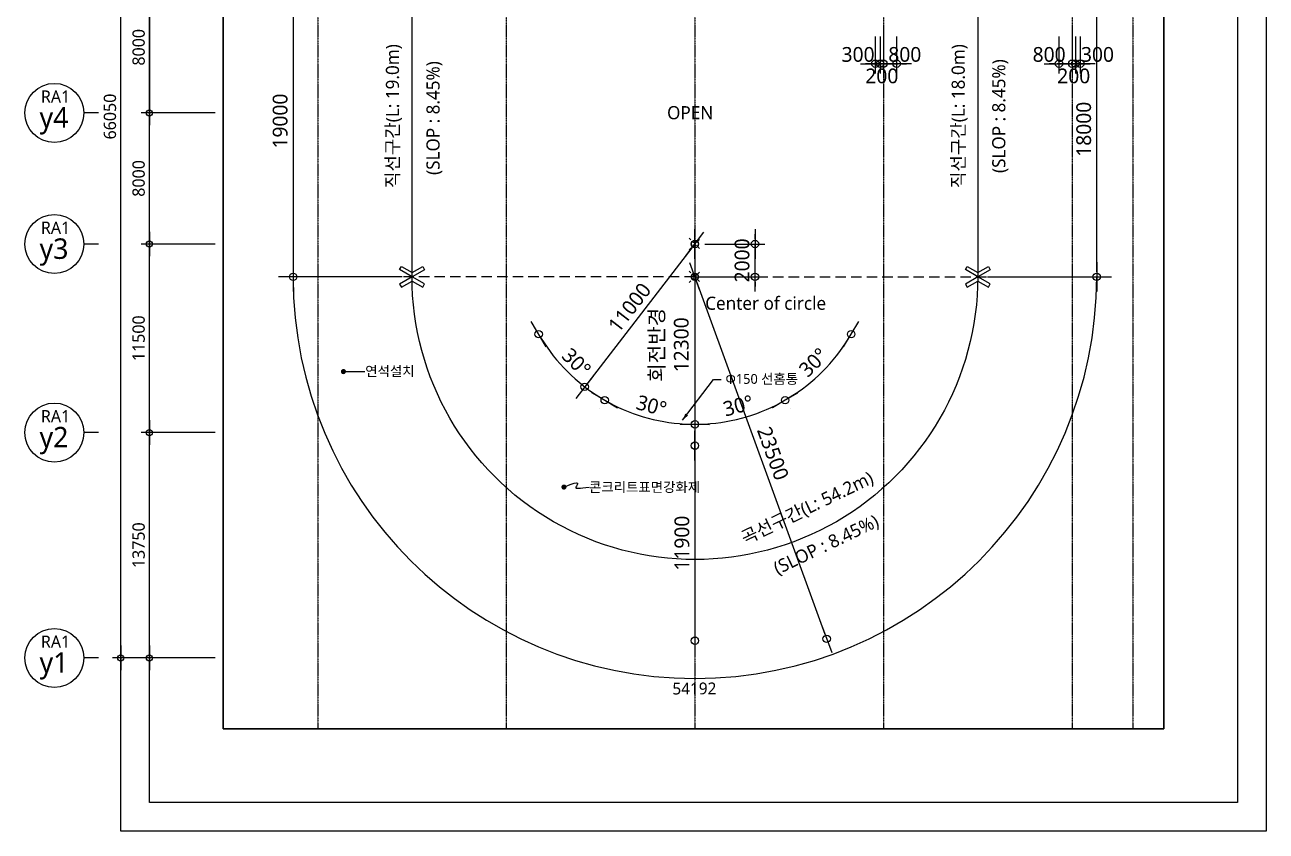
# Model space of a CAD drawing. Header units: millimetres. Extents: x 367092 to 767578, y 396038 to 811791.
# Drawn here: x 379108 to 454805, y 565247 to 614437 of the extents above; entities that cross this region are included whole.
import ezdxf
from ezdxf.enums import TextEntityAlignment as Align

# ---------------------------------------------------------------- set-up
doc = ezdxf.new("R2010")
doc.units = ezdxf.units.MM
doc.header["$LTSCALE"] = 100
doc.header["$MEASUREMENT"] = 0
doc.header["$PDSIZE"] = -10
for name, pattern in [('CENTER', [2, 1.25, -0.25, 0.25, -0.25]), ('HID', [2.5, 1.5, -1]), ('HIDDEN', [9.525, 6.35, -3.175])]:
    doc.linetypes.add(name, pattern=pattern)
doc.layers.get('0').update_dxf_attribs({"linetype": 'CONTINUOUS'})
doc.layers.get('Defpoints').update_dxf_attribs({"color": 171, "linetype": 'CONTINUOUS'})
for name, color, linetype in [('CEN(ST)', 1, 'CENTER'), ('LED', 7, 'CONTINUOUS'), ('NDIM', 7, 'CONTINUOUS'), ('SYM', 7, 'CONTINUOUS'), ('SYM(AXIS)', 7, 'CONTINUOUS'), ('SYM(STAIR)', 251, 'CONTINUOUS'), ('TEXT(AXIS)', 2, 'CONTINUOUS'), ('TEXT(MIN)', 7, 'CONTINUOUS'), ('TEXT(실명)', 3, 'CONTINUOUS'), ('TEXT-기입', 6, 'CONTINUOUS')]:
    doc.layers.add(name, color=color, linetype=linetype)
doc.styles.add('CGS', font='cgse', dxfattribs={"bigfont": 'cgs'})
doc.styles.add('나눔바른고딕', font='NanumBarunGothic.ttf')
doc.dimstyles.new('NDIM 1200', dxfattribs={"dimscale": 500, "dimtxt": 3, "dimasz": 1, "dimexe": 2, "dimexo": 2, "dimgap": 1, "dimtad": 1, "dimdec": 0, "dimdsep": 46, "dimtxsty": 'CGS', "dimblk": 'DOT0', "dimcen": 1, "dimdle": 8, "dimclrd": 2, "dimclre": 2, "dimclrt": 2, "dimadec": 0, "dimazin": 0, "dimtfac": 1, "dimtdec": 0, "dimtix": 1, "dimtmove": 2, "dimatfit": 3, "dimldrblk": 'DOT0', "dimfxl": 1, "dimtolj": 1, "dimtzin": 0, "dimlwd": -1, "dimlwe": -1, "dimarcsym": 0})

# ---------------------------------------------------------------- blocks, each defined once
blk = doc.blocks.new('DOT0')
blk.add_line((-3, 0), (3, 0))
at = {"color": 6}
blk.add_circle((0, 0), 0.75, dxfattribs=at)
blk = doc.blocks.new('*D142')
at = {"layer": 'Defpoints', "color": 0, "ltscale": 0.4, "transparency": 16777216}
for p in [(419969, 601066), (419969, 588766), (419969, 588766)]:
    blk.add_point(p, dxfattribs=at)
at = {"layer": 'NDIM', "ltscale": 0.4, "transparency": 16777216}
blk.add_line((419969, 600766), (419969, 589066), dxfattribs=at)
at = {"layer": 'NDIM', "ltscale": 0.4, "transparency": 16777216, "xscale": 300, "yscale": 300, "zscale": 300}
for p, rotation in [((419969, 601066), 89.99844674379995), ((419969, 588766), 269.9984467437999)]:
    blk.add_blockref('DOT0', p, dxfattribs=dict(at, rotation=rotation))
at = {"layer": 'NDIM', "ltscale": 0.4, "transparency": 16777216, "insert": (418392, 594916), "char_height": 900, "attachment_point": 5, "rotation": 89.99845, "style": '나눔바른고딕'}
blk.add_mtext('\\A1;회전반경\\P12300', dxfattribs=at)
blk = doc.blocks.new('*D467')
at = {"layer": 'Defpoints', "color": 0, "ltscale": 0.4, "transparency": 16777216}
for p in [(43287032, 1667740), (43282532, 1659740), (43287032, 1659740)]:
    blk.add_point(p, dxfattribs=at)
at = {"layer": 'NDIM', "ltscale": 0.4, "transparency": 16777216}
for p, q in [((43286532, 1667740), (43282032, 1667740)), ((43282532, 1667490), (43282532, 1659990)), ((43286532, 1659740), (43282032, 1659740))]:
    blk.add_line(p, q, dxfattribs=at)
at = {"layer": 'NDIM', "ltscale": 0.4, "transparency": 16777216, "xscale": 250, "yscale": 250, "zscale": 250}
for p, rotation in [((43282532, 1667740), 90), ((43282532, 1659740), 270)]:
    blk.add_blockref('DOT0', p, dxfattribs=dict(at, rotation=rotation))
at = {"layer": 'NDIM', "ltscale": 0.4, "transparency": 16777216, "insert": (43281874, 1663740), "char_height": 750, "attachment_point": 5, "rotation": 90, "style": '나눔바른고딕'}
blk.add_mtext('\\A1;8000', dxfattribs=at)
blk = doc.blocks.new('*D468')
at = {"layer": 'Defpoints', "color": 0, "ltscale": 0.4, "transparency": 16777216}
for p in [(43282532, 1659740), (43287032, 1659740), (43287032, 1651740)]:
    blk.add_point(p, dxfattribs=at)
at = {"layer": 'NDIM', "ltscale": 0.4, "transparency": 16777216}
for p, q in [((43286532, 1659740), (43282032, 1659740)), ((43282532, 1651990), (43282532, 1659490)), ((43286532, 1651740), (43282032, 1651740))]:
    blk.add_line(p, q, dxfattribs=at)
at = {"layer": 'NDIM', "ltscale": 0.4, "transparency": 16777216, "xscale": 250, "yscale": 250, "zscale": 250}
for p, rotation in [((43282532, 1659740), 90), ((43282532, 1651740), 270)]:
    blk.add_blockref('DOT0', p, dxfattribs=dict(at, rotation=rotation))
at = {"layer": 'NDIM', "ltscale": 0.4, "transparency": 16777216, "insert": (43281874, 1655740), "char_height": 750, "attachment_point": 5, "rotation": 90, "style": '나눔바른고딕'}
blk.add_mtext('\\A1;8000', dxfattribs=at)
blk = doc.blocks.new('*D469')
at = {"layer": 'Defpoints', "color": 0, "ltscale": 0.4, "transparency": 16777216}
for p in [(43282532, 1651740), (43287032, 1651740), (43287032, 1640240)]:
    blk.add_point(p, dxfattribs=at)
at = {"layer": 'NDIM', "ltscale": 0.4, "transparency": 16777216}
for p, q in [((43286532, 1651740), (43282032, 1651740)), ((43282532, 1640490), (43282532, 1651490)), ((43286532, 1640240), (43282032, 1640240))]:
    blk.add_line(p, q, dxfattribs=at)
at = {"layer": 'NDIM', "ltscale": 0.4, "transparency": 16777216, "xscale": 250, "yscale": 250, "zscale": 250}
for p, rotation in [((43282532, 1651740), 90), ((43282532, 1640240), 270)]:
    blk.add_blockref('DOT0', p, dxfattribs=dict(at, rotation=rotation))
at = {"layer": 'NDIM', "ltscale": 0.4, "transparency": 16777216, "insert": (43281874, 1645990), "char_height": 750, "attachment_point": 5, "rotation": 90, "style": '나눔바른고딕'}
blk.add_mtext('\\A1;11500', dxfattribs=at)
blk = doc.blocks.new('A$C2F20087E')
at = {"layer": 'SYM(AXIS)'}
blk.add_line((600, 0), (600, 300), dxfattribs=at)
blk.add_circle((600, 900), 600, dxfattribs=at)
blk = doc.blocks.new('*D470')
at = {"layer": 'Defpoints', "color": 0, "ltscale": 0.4, "transparency": 16777216}
for p in [(43282532, 1640240), (43287032, 1640240), (43287032, 1626490)]:
    blk.add_point(p, dxfattribs=at)
at = {"layer": 'NDIM', "ltscale": 0.4, "transparency": 16777216}
for p, q in [((43286532, 1640240), (43282032, 1640240)), ((43282532, 1626740), (43282532, 1639990)), ((43286532, 1626490), (43282032, 1626490))]:
    blk.add_line(p, q, dxfattribs=at)
at = {"layer": 'NDIM', "ltscale": 0.4, "transparency": 16777216, "xscale": 250, "yscale": 250, "zscale": 250}
for p, rotation in [((43282532, 1640240), 90), ((43282532, 1626490), 270)]:
    blk.add_blockref('DOT0', p, dxfattribs=dict(at, rotation=rotation))
at = {"layer": 'NDIM', "ltscale": 0.4, "transparency": 16777216, "insert": (43281874, 1633365), "char_height": 750, "attachment_point": 5, "rotation": 90, "style": '나눔바른고딕'}
blk.add_mtext('\\A1;13750', dxfattribs=at)
blk = doc.blocks.new('*D471')
at = {"layer": 'Defpoints', "color": 0, "ltscale": 0.4, "transparency": 16777216}
for p in [(43280782, 1692540), (43287032, 1692540), (43287032, 1626490)]:
    blk.add_point(p, dxfattribs=at)
at = {"layer": 'NDIM', "ltscale": 0.4, "transparency": 16777216}
for p, q in [((43286532, 1692540), (43280282, 1692540)), ((43280782, 1626740), (43280782, 1692290)), ((43286532, 1626490), (43280282, 1626490))]:
    blk.add_line(p, q, dxfattribs=at)
at = {"layer": 'NDIM', "ltscale": 0.4, "transparency": 16777216, "xscale": 250, "yscale": 250, "zscale": 250}
for p, rotation in [((43280782, 1692540), 90), ((43280782, 1626490), 270)]:
    blk.add_blockref('DOT0', p, dxfattribs=dict(at, rotation=rotation))
at = {"layer": 'NDIM', "ltscale": 0.4, "transparency": 16777216, "insert": (43280124, 1659515), "char_height": 750, "attachment_point": 5, "rotation": 90, "style": '나눔바른고딕'}
blk.add_mtext('\\A1;66050', dxfattribs=at)
blk = doc.blocks.new('*D78')
at = {"layer": 'Defpoints', "color": 0, "ltscale": 0.4, "transparency": 16777216}
for p in [(419969, 588766), (419969, 576866), (419969, 576866)]:
    blk.add_point(p, dxfattribs=at)
at = {"layer": 'NDIM', "ltscale": 0.4, "transparency": 16777216}
blk.add_line((419969, 588466), (419969, 577166), dxfattribs=at)
at = {"layer": 'NDIM', "ltscale": 0.4, "transparency": 16777216, "xscale": 300, "yscale": 300, "zscale": 300}
for p, rotation in [((419969, 588766), 89.99984902634523), ((419969, 576866), 269.9998490263452)]:
    blk.add_blockref('DOT0', p, dxfattribs=dict(at, rotation=rotation))
at = {"layer": 'NDIM', "ltscale": 0.4, "transparency": 16777216, "insert": (419179, 582816), "char_height": 900, "attachment_point": 5, "rotation": 89.99985, "style": '나눔바른고딕'}
blk.add_mtext('\\A1;11900', dxfattribs=at)
blk = doc.blocks.new('*D79')
at = {"layer": 'Defpoints', "color": 0, "ltscale": 0.4, "transparency": 16777216}
for p in [(402719, 618066), (395469, 599066), (402719, 599066)]:
    blk.add_point(p, dxfattribs=at)
at = {"layer": 'NDIM', "ltscale": 0.4, "transparency": 16777216}
for p, q in [((402119, 618066), (394869, 618066)), ((395469, 617766), (395469, 599366)), ((402119, 599066), (394869, 599066))]:
    blk.add_line(p, q, dxfattribs=at)
at = {"layer": 'NDIM', "ltscale": 0.4, "transparency": 16777216, "xscale": 300, "yscale": 300, "zscale": 300}
for p, rotation in [((395469, 618066), 90), ((395469, 599066), 270)]:
    blk.add_blockref('DOT0', p, dxfattribs=dict(at, rotation=rotation))
at = {"layer": 'NDIM', "ltscale": 0.4, "transparency": 16777216, "insert": (394680, 608566), "char_height": 900, "attachment_point": 5, "rotation": 90, "style": '나눔바른고딕'}
blk.add_mtext('\\A1;19000', dxfattribs=at)
blk = doc.blocks.new('*D80')
at = {"layer": 'Defpoints', "color": 0, "ltscale": 0.4, "transparency": 16777216}
for p in [(437219, 617066), (444469, 617066), (437219, 599066)]:
    blk.add_point(p, dxfattribs=at)
at = {"layer": 'NDIM', "ltscale": 0.4, "transparency": 16777216}
for p, q in [((437819, 617066), (445069, 617066)), ((444469, 599366), (444469, 616766)), ((437819, 599066), (445069, 599066))]:
    blk.add_line(p, q, dxfattribs=at)
at = {"layer": 'NDIM', "ltscale": 0.4, "transparency": 16777216, "xscale": 300, "yscale": 300, "zscale": 300}
for p, rotation in [((444469, 617066), 90), ((444469, 599066), 270)]:
    blk.add_blockref('DOT0', p, dxfattribs=dict(at, rotation=rotation))
at = {"layer": 'NDIM', "ltscale": 0.4, "transparency": 16777216, "insert": (443681, 608066), "char_height": 900, "attachment_point": 5, "rotation": 90, "style": '나눔바른고딕'}
blk.add_mtext('\\A1;18000', dxfattribs=at)
blk = doc.blocks.new('*D85')
at = {"layer": 'Defpoints', "color": 0, "ltscale": 0.4, "transparency": 16777216}
for p in [(430969, 614316), (431269, 614316), (431269, 612066)]:
    blk.add_point(p, dxfattribs=at)
at = {"layer": 'NDIM', "ltscale": 0.4, "transparency": 16777216}
for p, q in [((430969, 613716), (430969, 611466)), ((431269, 613716), (431269, 611466)), ((430669, 612066), (430369, 612066)), ((430969, 612066), (431269, 612066)), ((431569, 612066), (431869, 612066))]:
    blk.add_line(p, q, dxfattribs=at)
at = {"layer": 'NDIM', "ltscale": 0.4, "transparency": 16777216, "xscale": 300, "yscale": 300, "zscale": 300}
blk.add_blockref('DOT0', (430969, 612066), dxfattribs=at)
at = {"layer": 'NDIM', "ltscale": 0.4, "transparency": 16777216, "xscale": 300, "yscale": 300, "zscale": 300, "rotation": 180}
blk.add_blockref('DOT0', (431269, 612066), dxfattribs=at)
at = {"layer": 'NDIM', "ltscale": 0.4, "transparency": 16777216, "insert": (429919, 612626), "char_height": 900, "attachment_point": 5, "style": '나눔바른고딕'}
blk.add_mtext('\\A1;300', dxfattribs=at)
blk = doc.blocks.new('*D86')
at = {"layer": 'Defpoints', "color": 0, "ltscale": 0.4, "transparency": 16777216}
for p in [(431269, 614316), (431469, 614316), (431469, 612066)]:
    blk.add_point(p, dxfattribs=at)
at = {"layer": 'NDIM', "ltscale": 0.4, "transparency": 16777216}
for p, q in [((431269, 613716), (431269, 611466)), ((431469, 613716), (431469, 611466)), ((430969, 612066), (430669, 612066)), ((431269, 612066), (431469, 612066)), ((431769, 612066), (432069, 612066))]:
    blk.add_line(p, q, dxfattribs=at)
at = {"layer": 'NDIM', "ltscale": 0.4, "transparency": 16777216, "xscale": 300, "yscale": 300, "zscale": 300}
blk.add_blockref('DOT0', (431269, 612066), dxfattribs=at)
at = {"layer": 'NDIM', "ltscale": 0.4, "transparency": 16777216, "xscale": 300, "yscale": 300, "zscale": 300, "rotation": 180}
blk.add_blockref('DOT0', (431469, 612066), dxfattribs=at)
at = {"layer": 'NDIM', "ltscale": 0.4, "transparency": 16777216, "insert": (431369, 611316), "char_height": 900, "attachment_point": 5, "style": '나눔바른고딕'}
blk.add_mtext('\\A1;200', dxfattribs=at)
blk = doc.blocks.new('*D87')
at = {"layer": 'Defpoints', "color": 0, "ltscale": 0.4, "transparency": 16777216}
for p in [(431469, 614316), (432269, 614316), (432269, 612066)]:
    blk.add_point(p, dxfattribs=at)
at = {"layer": 'NDIM', "ltscale": 0.4, "transparency": 16777216}
for p, q in [((431469, 613716), (431469, 611466)), ((432269, 613716), (432269, 611466)), ((431169, 612066), (430869, 612066)), ((431469, 612066), (432269, 612066)), ((432569, 612066), (432869, 612066))]:
    blk.add_line(p, q, dxfattribs=at)
at = {"layer": 'NDIM', "ltscale": 0.4, "transparency": 16777216, "xscale": 300, "yscale": 300, "zscale": 300}
blk.add_blockref('DOT0', (431469, 612066), dxfattribs=at)
at = {"layer": 'NDIM', "ltscale": 0.4, "transparency": 16777216, "xscale": 300, "yscale": 300, "zscale": 300, "rotation": 180}
blk.add_blockref('DOT0', (432269, 612066), dxfattribs=at)
at = {"layer": 'NDIM', "ltscale": 0.4, "transparency": 16777216, "insert": (432769, 612626), "char_height": 900, "attachment_point": 5, "style": '나눔바른고딕'}
blk.add_mtext('\\A1;800', dxfattribs=at)
blk = doc.blocks.new('*D88')
at = {"layer": 'Defpoints', "color": 0, "ltscale": 0.4, "transparency": 16777216}
for p in [(442169, 614316), (442969, 614316), (442969, 612066)]:
    blk.add_point(p, dxfattribs=at)
at = {"layer": 'NDIM', "ltscale": 0.4, "transparency": 16777216}
for p, q in [((442169, 613716), (442169, 611466)), ((442969, 613716), (442969, 611466)), ((441869, 612066), (441569, 612066)), ((442169, 612066), (442969, 612066)), ((443269, 612066), (443569, 612066))]:
    blk.add_line(p, q, dxfattribs=at)
at = {"layer": 'NDIM', "ltscale": 0.4, "transparency": 16777216, "xscale": 300, "yscale": 300, "zscale": 300}
blk.add_blockref('DOT0', (442169, 612066), dxfattribs=at)
at = {"layer": 'NDIM', "ltscale": 0.4, "transparency": 16777216, "xscale": 300, "yscale": 300, "zscale": 300, "rotation": 180}
blk.add_blockref('DOT0', (442969, 612066), dxfattribs=at)
at = {"layer": 'NDIM', "ltscale": 0.4, "transparency": 16777216, "insert": (441569, 612626), "char_height": 900, "attachment_point": 5, "style": '나눔바른고딕'}
blk.add_mtext('\\A1;800', dxfattribs=at)
blk = doc.blocks.new('*D89')
at = {"layer": 'Defpoints', "color": 0, "ltscale": 0.4, "transparency": 16777216}
for p in [(442969, 614316), (443169, 614316), (443169, 612066)]:
    blk.add_point(p, dxfattribs=at)
at = {"layer": 'NDIM', "ltscale": 0.4, "transparency": 16777216}
for p, q in [((442969, 613716), (442969, 611466)), ((443169, 613716), (443169, 611466)), ((442669, 612066), (442369, 612066)), ((442969, 612066), (443169, 612066)), ((443469, 612066), (443769, 612066))]:
    blk.add_line(p, q, dxfattribs=at)
at = {"layer": 'NDIM', "ltscale": 0.4, "transparency": 16777216, "xscale": 300, "yscale": 300, "zscale": 300}
blk.add_blockref('DOT0', (442969, 612066), dxfattribs=at)
at = {"layer": 'NDIM', "ltscale": 0.4, "transparency": 16777216, "xscale": 300, "yscale": 300, "zscale": 300, "rotation": 180}
blk.add_blockref('DOT0', (443169, 612066), dxfattribs=at)
at = {"layer": 'NDIM', "ltscale": 0.4, "transparency": 16777216, "insert": (443069, 611316), "char_height": 900, "attachment_point": 5, "style": '나눔바른고딕'}
blk.add_mtext('\\A1;200', dxfattribs=at)
blk = doc.blocks.new('*D90')
at = {"layer": 'Defpoints', "color": 0, "ltscale": 0.4, "transparency": 16777216}
for p in [(443169, 614316), (443469, 614316), (443469, 612066)]:
    blk.add_point(p, dxfattribs=at)
at = {"layer": 'NDIM', "ltscale": 0.4, "transparency": 16777216}
for p, q in [((443169, 613716), (443169, 611466)), ((443469, 613716), (443469, 611466)), ((442869, 612066), (442569, 612066)), ((443169, 612066), (443469, 612066)), ((443769, 612066), (444069, 612066))]:
    blk.add_line(p, q, dxfattribs=at)
at = {"layer": 'NDIM', "ltscale": 0.4, "transparency": 16777216, "xscale": 300, "yscale": 300, "zscale": 300}
blk.add_blockref('DOT0', (443169, 612066), dxfattribs=at)
at = {"layer": 'NDIM', "ltscale": 0.4, "transparency": 16777216, "xscale": 300, "yscale": 300, "zscale": 300, "rotation": 180}
blk.add_blockref('DOT0', (443469, 612066), dxfattribs=at)
at = {"layer": 'NDIM', "ltscale": 0.4, "transparency": 16777216, "insert": (444519, 612626), "char_height": 900, "attachment_point": 5, "style": '나눔바른고딕'}
blk.add_mtext('\\A1;300', dxfattribs=at)
blk = doc.blocks.new('A$C3FE61B3A')
at = {"layer": 'SYM(STAIR)', "color": 2, "linetype": 'HID'}
for points in [[(0, 707), (707, 0)], [(0, 0), (707, 707)]]:
    blk.add_lwpolyline(points, dxfattribs=at)
blk.add_circle((354, 354), 200, dxfattribs=at)
blk = doc.blocks.new('*D45')
at = {"layer": 'Defpoints', "color": 0, "ltscale": 0.4, "transparency": 16777216}
for p in [(419969, 601066), (419969, 601066), (410443, 595566), (411543, 593995), (414469, 591539)]:
    blk.add_point(p, dxfattribs=at)
at = {"layer": 'NDIM', "ltscale": 0.4, "transparency": 16777216}
blk.add_line((414169, 591020), (414169, 591020), dxfattribs=at)
blk.add_arc((419969, 601066), 11000, 211.56266, 238.43734, dxfattribs=at)
at = {"layer": 'NDIM', "ltscale": 0.4, "transparency": 16777216, "xscale": 300, "yscale": 300, "zscale": 300}
for p, rotation in [((410443, 595566), 120.781330300243), ((414469, 591539), 329.2186693528798)]:
    blk.add_blockref('DOT0', p, dxfattribs=dict(at, rotation=rotation))
at = {"layer": 'NDIM', "ltscale": 0.4, "transparency": 16777216, "insert": (412749, 593846), "char_height": 900, "attachment_point": 5, "rotation": 315, "style": '나눔바른고딕'}
blk.add_mtext('\\A1;30°', dxfattribs=at)
blk = doc.blocks.new('*D46')
at = {"layer": 'Defpoints', "color": 0, "ltscale": 0.4, "transparency": 16777216}
for p in [(419969, 601066), (419969, 601066), (414469, 591539), (416207, 590729), (419969, 590066)]:
    blk.add_point(p, dxfattribs=at)
at = {"layer": 'NDIM', "ltscale": 0.4, "transparency": 16777216}
blk.add_line((419969, 589466), (419969, 589466), dxfattribs=at)
blk.add_arc((419969, 601066), 11000, 241.56266, 268.43745, dxfattribs=at)
at = {"layer": 'NDIM', "ltscale": 0.4, "transparency": 16777216, "xscale": 300, "yscale": 300, "zscale": 300}
for p, rotation in [((414469, 591539), 150.7813299990756), ((419969, 590066), 359.2187816891464)]:
    blk.add_blockref('DOT0', p, dxfattribs=dict(at, rotation=rotation))
at = {"layer": 'NDIM', "ltscale": 0.4, "transparency": 16777216, "insert": (417327, 591203), "char_height": 900, "attachment_point": 5, "rotation": 345.00006, "style": '나눔바른고딕'}
blk.add_mtext('\\A1;30°', dxfattribs=at)
blk = doc.blocks.new('*D47')
at = {"layer": 'Defpoints', "color": 0, "ltscale": 0.4, "transparency": 16777216}
for p in [(419969, 601066), (419969, 601066), (429495, 595566), (427040, 592639), (425469, 591539)]:
    blk.add_point(p, dxfattribs=at)
at = {"layer": 'NDIM', "ltscale": 0.4, "transparency": 16777216}
blk.add_line((425769, 591020), (425769, 591020), dxfattribs=at)
blk.add_arc((419969, 601066), 11000, 301.56266, 328.43734, dxfattribs=at)
at = {"layer": 'NDIM', "ltscale": 0.4, "transparency": 16777216, "xscale": 300, "yscale": 300, "zscale": 300}
for p, rotation in [((429495, 595566), 59.21866969975734), ((425469, 591539), 210.7813306471199)]:
    blk.add_blockref('DOT0', p, dxfattribs=dict(at, rotation=rotation))
at = {"layer": 'NDIM', "ltscale": 0.4, "transparency": 16777216, "insert": (427189, 593846), "char_height": 900, "attachment_point": 5, "rotation": 45, "style": '나눔바른고딕'}
blk.add_mtext('\\A1;30°', dxfattribs=at)
blk = doc.blocks.new('*D48')
at = {"layer": 'Defpoints', "color": 0, "ltscale": 0.4, "transparency": 16777216}
for p in [(419969, 601066), (419969, 601066), (425469, 591539), (419969, 590066), (421879, 590233)]:
    blk.add_point(p, dxfattribs=at)
at = {"layer": 'NDIM', "ltscale": 0.4, "transparency": 16777216}
blk.add_line((419969, 589466), (419969, 589466), dxfattribs=at)
blk.add_arc((419969, 601066), 11000, 271.56255, 298.43734, dxfattribs=at)
at = {"layer": 'NDIM', "ltscale": 0.4, "transparency": 16777216, "xscale": 300, "yscale": 300, "zscale": 300}
for p, rotation in [((425469, 591539), 29.21867000092374), ((419969, 590066), 180.7812183108545)]:
    blk.add_blockref('DOT0', p, dxfattribs=dict(at, rotation=rotation))
at = {"layer": 'NDIM', "ltscale": 0.4, "transparency": 16777216, "insert": (422612, 591203), "char_height": 900, "attachment_point": 5, "rotation": 14.99994, "style": '나눔바른고딕'}
blk.add_mtext('\\A1;30°', dxfattribs=at)
blk = doc.blocks.new('*D60')
at = {"layer": 'Defpoints', "color": 0, "ltscale": 0.4, "transparency": 16777216}
for p in [(419969, 649441), (435230, 628566), (426331, 626040), (419969, 617066), (419969, 571497)]:
    blk.add_point(p, dxfattribs=at)
at = {"layer": 'NDIM', "ltscale": 0.4, "transparency": 16777216}
blk.add_arc((419969, 617066), 11000, 38.56266, 88.43734, dxfattribs=at)
at = {"layer": 'NDIM', "ltscale": 0.4, "transparency": 16777216, "xscale": 300, "yscale": 300, "zscale": 300}
for p, rotation in [((419969, 628066), 179.218669699627), ((428754, 623686), 307.7813302988391)]:
    blk.add_blockref('DOT0', p, dxfattribs=dict(at, rotation=rotation))
at = {"layer": 'NDIM', "ltscale": 0.4, "transparency": 16777216, "insert": (425229, 627615), "char_height": 900, "attachment_point": 5, "rotation": 333.5, "style": '나눔바른고딕'}
blk.add_mtext('\\A1;53°', dxfattribs=at)
blk = doc.blocks.new('*D68')
at = {"layer": 'Defpoints', "color": 0, "ltscale": 0.4, "transparency": 16777216}
for p in [(419969, 601065), (423635, 601065), (419969, 599065)]:
    blk.add_point(p, dxfattribs=at)
at = {"layer": 'NDIM', "ltscale": 0.4, "transparency": 16777216}
for p, q in [((420569, 601065), (424235, 601065)), ((423635, 601365), (423635, 601665)), ((423635, 599065), (423635, 601065)), ((420569, 599065), (424235, 599065)), ((423635, 598765), (423635, 598465))]:
    blk.add_line(p, q, dxfattribs=at)
at = {"layer": 'NDIM', "ltscale": 0.4, "transparency": 16777216, "xscale": 300, "yscale": 300, "zscale": 300}
for p, rotation in [((423635, 601065), 270), ((423635, 599065), 90)]:
    blk.add_blockref('DOT0', p, dxfattribs=dict(at, rotation=rotation))
at = {"layer": 'NDIM', "ltscale": 0.4, "transparency": 16777216, "insert": (422847, 600065), "char_height": 900, "attachment_point": 5, "rotation": 90, "style": '나눔바른고딕'}
blk.add_mtext('\\A1;2000', dxfattribs=at)
blk = doc.blocks.new('*D435')
at = {"layer": 'Defpoints', "color": 0, "ltscale": 0.4, "transparency": 16777216}
for p in [(419967, 599066), (428005, 576984), (428005, 576984)]:
    blk.add_point(p, dxfattribs=at)
at = {"layer": 'NDIM', "ltscale": 0.4, "transparency": 16777216}
blk.add_line((420070, 598785), (427902, 577266), dxfattribs=at)
at = {"layer": 'NDIM', "ltscale": 0.4, "transparency": 16777216, "xscale": 300, "yscale": 300, "zscale": 300}
for p, rotation in [((419967, 599066), 109.9999475570567), ((428005, 576984), 289.9999475570568)]:
    blk.add_blockref('DOT0', p, dxfattribs=dict(at, rotation=rotation))
at = {"layer": 'NDIM', "ltscale": 0.4, "transparency": 16777216, "insert": (424728, 588295), "char_height": 900, "attachment_point": 5, "rotation": 289.99995, "style": '나눔바른고딕'}
blk.add_mtext('\\A1;23500', dxfattribs=at)
blk = doc.blocks.new('*D436')
at = {"layer": 'Defpoints', "color": 0, "ltscale": 0.4, "transparency": 16777216}
for p in [(419969, 601066), (413248, 592357), (413248, 592357)]:
    blk.add_point(p, dxfattribs=at)
at = {"layer": 'NDIM', "ltscale": 0.4, "transparency": 16777216}
blk.add_line((419786, 600828), (413432, 592595), dxfattribs=at)
at = {"layer": 'NDIM', "ltscale": 0.4, "transparency": 16777216, "xscale": 300, "yscale": 300, "zscale": 300}
for p, rotation in [((419969, 601066), 52.33984917035783), ((413248, 592357), 232.3398491703578)]:
    blk.add_blockref('DOT0', p, dxfattribs=dict(at, rotation=rotation))
at = {"layer": 'NDIM', "ltscale": 0.4, "transparency": 16777216, "insert": (415984, 597193), "char_height": 900, "attachment_point": 5, "rotation": 52.33985, "style": '나눔바른고딕'}
blk.add_mtext('\\A1;11000', dxfattribs=at)
blk = doc.blocks.new('NJKFNKDFGKFDHGFH')
at = {"layer": 'CEN(ST)', "ltscale": 0.5}
for points in [[(43292793.4, 1700115.3), (43292793.4, 1622171.2)], [(43304293.4, 1700115.3), (43304293.4, 1622171.2)], [(43315793.4, 1700115.3), (43315793.4, 1622171.2)], [(43327293.4, 1700115.3), (43327293.4, 1622171.2)], [(43338793.4, 1700115.3), (43338793.4, 1622171.2)], [(43342493.4, 1700115.3), (43342493.4, 1622171.2)]]:
    blk.add_lwpolyline(points, dxfattribs=at)
at = {"layer": 'Defpoints', "ltscale": 10000}
for points in [[(43280781.7, 1706365.3), (43350629.3, 1706365.3), (43350629.3, 1615921.2), (43280781.7, 1615921.2)], [(43282531.7, 1704615.3), (43348879.3, 1704615.3), (43348879.3, 1617671.2), (43282531.7, 1617671.2)], [(43287031.7, 1700115.3), (43344379.3, 1700115.3), (43344379.3, 1622171.2), (43287031.7, 1622171.2)]]:
    blk.add_lwpolyline(points, close=True, dxfattribs=at)
at = {"xscale": 3, "yscale": 3, "zscale": 3, "rotation": 90}
for p in [(43279431.7, 1657939.6), (43279431.7, 1649939.6), (43279431.7, 1638439.6), (43279431.7, 1624689.6)]:
    blk.add_blockref('A$C2F20087E', p, dxfattribs=at)
at = {"layer": 'TEXT(AXIS)', "style": '나눔바른고딕'}
for p in [(43276805.9, 1660732.7), (43276805.9, 1652732.7), (43276805.9, 1641232.7), (43276805.9, 1627482.7)]:
    blk.add_text('RA1', height=750, dxfattribs=at).set_placement(p, align=Align.MIDDLE_CENTER)
for s, p in [('y4', (43276710.9, 1659255.3)), ('y3', (43276710.9, 1651255.3)), ('y2', (43276710.9, 1639755.3)), ('y1', (43276710.9, 1626005.3))]:
    blk.add_text(s, height=1250, dxfattribs=at).set_placement(p, align=Align.MIDDLE)
at = {"layer": 'NDIM', "ltscale": 0.4}
for base, p1, p2, angle, picture, middle in [((43280781.7, 1692539.6), (43287031.7, 1626489.6), (43287031.7, 1692539.6), 90, '*D471', (43280124, 1659514.6)), ((43282531.7, 1659739.6), (43287031.7, 1667739.6), (43287031.7, 1659739.6), 270, '*D467', (43281874.5, 1663739.6)), ((43282531.7, 1659739.6), (43287031.7, 1651739.6), (43287031.7, 1659739.6), 90, '*D468', (43281874.5, 1655739.6)), ((43282531.7, 1651739.6), (43287031.7, 1640239.6), (43287031.7, 1651739.6), 90, '*D469', (43281874.5, 1645989.6)), ((43282531.7, 1640239.6), (43287031.7, 1626489.6), (43287031.7, 1640239.6), 90, '*D470', (43281874, 1633364.6))]:
    dim = blk.add_linear_dim(base=base, p1=p1, p2=p2, angle=angle, dimstyle='NDIM 1200', override={"dimscale": 250, "dimtxsty": '나눔바른고딕', "dimclrd": 256, "dimclre": 256, "dimclrt": 256}, dxfattribs=at)
    dim.commit()
    dim.dimension.update_dxf_attribs({"geometry": picture, "text_midpoint": middle})

msp = doc.modelspace()

# ---------------------------------------------------------------- linework, layer by layer
at = {"layer": 'Defpoints', "ltscale": 10000}
msp.add_lwpolyline([(391207.6, 571497.3), (448555.2, 571497.3), (448555.2, 649441.4), (391207.6, 649441.4)], close=True, dxfattribs=at)
at = {"layer": 'LED', "const_width": 156.2}
for points in [[(398535.8, 593360.3, -1), (398535.8, 593204.1, -1)], [(411984, 586317.3, -1), (411984, 586161, -1)]]:
    msp.add_lwpolyline(points, format="xyb", close=True, dxfattribs=at)
at = {"layer": 'LED'}
for points in [[(398535.8, 593282.2), (399837.4, 593282.2)], [(419219.2, 590329.1), (421101.2, 592808.1), (421578.8, 592808.1)], [(411984, 586239.2), (412355.9, 586394.2), (412602.4, 586477.9), (412746, 586503.6), (412809.3, 586484.8), (412814.7, 586435), (412784.8, 586367.6), (412742.1, 586296.1), (412709.1, 586234), (412704.6, 586192), (412731.6, 586169.2), (412789.4, 586162.2), (412877.3, 586167.3), (412994.5, 586181.2), (413140.4, 586200.1), (413314.2, 586220.6), (413515.2, 586239.2)]]:
    msp.add_lwpolyline(points, dxfattribs=at)
msp.add_solid([(419219.2, 590329.1), (419554.1, 590598), (419388.2, 590723.9)], dxfattribs=at)
at = {"layer": 'NDIM', "ltscale": 0.4}
msp.add_lwpolyline([(395469.2, 599065.7, 1), (444469.2, 599065.7)], format="xyb", dxfattribs=at)
at = {"layer": 'SYM', "color": 2}
msp.add_lwpolyline([(437219.2, 617065.7), (437219.2, 599065.7, -1.0000003), (402719.2, 599065.7), (402719.2, 618065.7, -0.4142136), (419969.2, 635315.7)], format="xyb", dxfattribs=at)
for points in [[(403480.4, 599497.3), (402719.2, 599065.7), (401964.9, 599509.1), (402078.9, 599703.1), (402721.2, 599325.5), (403369.4, 599693)], [(437980.4, 599497.3), (437219.2, 599065.7), (436464.9, 599509.1), (436578.9, 599703.1), (437221.2, 599325.5), (437869.4, 599693)], [(403480.4, 598634.1), (402719.2, 599065.7), (401964.9, 598622.3), (402078.9, 598428.4), (402721.2, 598805.9), (403369.4, 598438.4)], [(437980.4, 598634.1), (437219.2, 599065.7), (436464.9, 598622.3), (436578.9, 598428.4), (437221.2, 598805.9), (437869.4, 598438.4)]]:
    msp.add_lwpolyline(points, close=True, dxfattribs=at)
at = {"layer": 'SYM', "linetype": 'HIDDEN'}
for points in [[(419969.1, 599065), (394469.1, 599065)], [(419967.6, 599065), (445467.6, 599065)]]:
    msp.add_lwpolyline(points, dxfattribs=at)

# ---------------------------------------------------------------- block references
for p in [(419615.6, 600712.1), (419614, 598711.5)]:
    msp.add_blockref('A$C3FE61B3A', p)
at = {"layer": 'NDIM', "ltscale": 0.4}
msp.add_blockref('NJKFNKDFGKFDHGFH', (-42895824.1, -1050673.9), dxfattribs=at)

# ---------------------------------------------------------------- texts
at = {"layer": 'NDIM', "ltscale": 0.4, "insert": (419937, 573947.7), "char_height": 720, "attachment_point": 5, "rotation": 0.306185, "style": '나눔바른고딕'}
msp.add_mtext('\\A1;54192', dxfattribs=at)
at = {"layer": 'TEXT(MIN)', "style": '나눔바른고딕'}
msp.add_text('OPEN', height=800, dxfattribs=at).set_placement((419680, 609077.8), align=Align.MIDDLE_CENTER)
msp.add_text('Center of circle', height=800, dxfattribs=at).set_placement((420598.9, 597053.7))
msp.add_text('Φ150 선홈통', height=600, dxfattribs=at).set_placement((426266.8, 592836.9), align=Align.MIDDLE_RIGHT)
at = {"layer": 'TEXT(실명)', "style": '나눔바른고딕'}
msp.add_text('연석설치', height=600, dxfattribs=at).set_placement((401370.4, 593310.9), align=Align.MIDDLE_CENTER)
msp.add_text('콘크리트표면강화제', height=600, dxfattribs=at).set_placement((413515.2, 586239.2), align=Align.MIDDLE_LEFT)
at = {"layer": 'TEXT-기입', "style": '나눔바른고딕'}
for s, rotation, p in [('직선구간(L: 19.0m)', 90, (401524, 608867.7)), ('직선구간(L: 18.0m)', 90, (436024, 608867.7)), ('(SLOP : 8.45%%%)', 90, (403999, 608748.8)), ('(SLOP : 8.45%%%)', 90, (438499, 608867.7)), ('곡선구간(L: 54.2m)', 25.650366, (426806.6, 584978.3)), ('(SLOP : 8.45%%%)', 25.650366, (427965.3, 582737.5))]:
    msp.add_text(s, height=800, rotation=rotation, dxfattribs=at).set_placement(p, align=Align.MIDDLE_CENTER)

# ---------------------------------------------------------------- dimensions: what is measured, and where the dimension line sits
at = {"layer": 'NDIM', "ltscale": 0.4}
for base, line1, line2, picture, middle in [((426330.9, 626039.5), ((419969.2, 649441.4), (419969.2, 571497.3)), ((419969.2, 617065.7), (435230.2, 628565.7)), '*D60', (425228.7, 627614.7)), ((411542.7, 593995), ((419969.2, 601065.7), (414469.2, 591539.4)), ((419969.2, 601065.7), (410442.9, 595565.7)), '*D45', (412749.2, 593845.7)), ((416207, 590729.1), ((419969.2, 601065.7), (419969.2, 590065.7)), ((419969.2, 601065.7), (414469.2, 591539.4)), '*D46', (417326.5, 591202.9)), ((421879.3, 590232.8), ((419969.2, 601065.7), (419969.2, 590065.7)), ((419969.2, 601065.7), (425469.2, 591539.4)), '*D48', (422611.9, 591202.9)), ((427039.9, 592639.2), ((419969.2, 601065.7), (425469.2, 591539.4)), ((419969.2, 601065.7), (429495.5, 595565.7)), '*D47', (427189.3, 593845.7))]:
    dim = msp.add_angular_dim_2l(base=base, line1=line1, line2=line2, dimstyle='NDIM 1200', override={"dimscale": 300, "dimtxsty": '나눔바른고딕', "dimclrd": 256, "dimclre": 256, "dimclrt": 256}, dxfattribs=at)
    dim.commit()
    dim.dimension.update_dxf_attribs({"geometry": picture, "text_midpoint": middle})
for base, p1, p2, angle, picture, middle in [((395469.2, 599065.7), (402719.2, 618065.7), (402719.2, 599065.7), 90, '*D79', (394679.9, 608565.7)), ((444469.2, 617065.7), (437219.2, 599065.7), (437219.2, 617065.7), 90, '*D80', (443680.5, 608065.7)), ((423635.4, 601065.2), (419969.2, 599065), (419969.2, 601065.2), 270, '*D68', (422846.7, 600065.1))]:
    dim = msp.add_linear_dim(base=base, p1=p1, p2=p2, angle=angle, dimstyle='NDIM 1200', override={"dimscale": 300, "dimtxsty": '나눔바른고딕', "dimclrd": 256, "dimclre": 256, "dimclrt": 256}, dxfattribs=at)
    dim.commit()
    dim.dimension.update_dxf_attribs({"geometry": picture, "text_midpoint": middle})
for base, p1, p2, picture, middle in [((431269.2, 612065.7), (430969.2, 614315.7), (431269.2, 614315.7), '*D85', (429919.2, 612625.7)), ((431469.2, 612065.7), (431269.2, 614315.7), (431469.2, 614315.7), '*D86', (431369.2, 611315.7)), ((432269.2, 612065.7), (431469.2, 614315.7), (432269.2, 614315.7), '*D87', (432769.2, 612625.7)), ((442969.2, 612065.7), (442169.2, 614315.7), (442969.2, 614315.7), '*D88', (441569.2, 612625.7)), ((443169.2, 612065.7), (442969.2, 614315.7), (443169.2, 614315.7), '*D89', (443069.2, 611315.7)), ((443469.2, 612065.7), (443169.2, 614315.7), (443469.2, 614315.7), '*D90', (444519.2, 612625.7))]:
    dim = msp.add_linear_dim(base=base, p1=p1, p2=p2, dimstyle='NDIM 1200', override={"dimscale": 300, "dimtxsty": '나눔바른고딕', "dimclrd": 256, "dimclre": 256, "dimclrt": 256}, dxfattribs=at)
    dim.commit()
    dim.dimension.update_dxf_attribs({"geometry": picture, "text_midpoint": middle, "dimtype": 160})
dim = msp.add_aligned_dim(p1=(419969.2, 601065.7), p2=(419968.9, 588765.7), distance=0, text='회전반경\\P<>', dimstyle='NDIM 1200', override={"dimscale": 300, "dimtxsty": '나눔바른고딕', "dimclrd": 256, "dimclre": 256, "dimclrt": 256}, dxfattribs=at)
dim.commit()
dim.dimension.update_dxf_attribs({"geometry": '*D142', "text_midpoint": (418392.3, 594915.7)})
for p1, p2, picture, middle in [((419969.2, 601065.7), (413248.3, 592357.2), '*D436', (415984.4, 597193.3)), ((419967.5, 599066.5), (428005, 576983.6), '*D435', (424727.9, 588295)), ((419968.6, 588765.7), (419968.5, 576865.7), '*D78', (419179.2, 582815.7))]:
    dim = msp.add_aligned_dim(p1=p1, p2=p2, distance=0, dimstyle='NDIM 1200', override={"dimscale": 300, "dimtxsty": '나눔바른고딕', "dimclrd": 256, "dimclre": 256, "dimclrt": 256}, dxfattribs=at)
    dim.commit()
    dim.dimension.update_dxf_attribs({"geometry": picture, "text_midpoint": middle})

doc.saveas('drawing.dxf')
